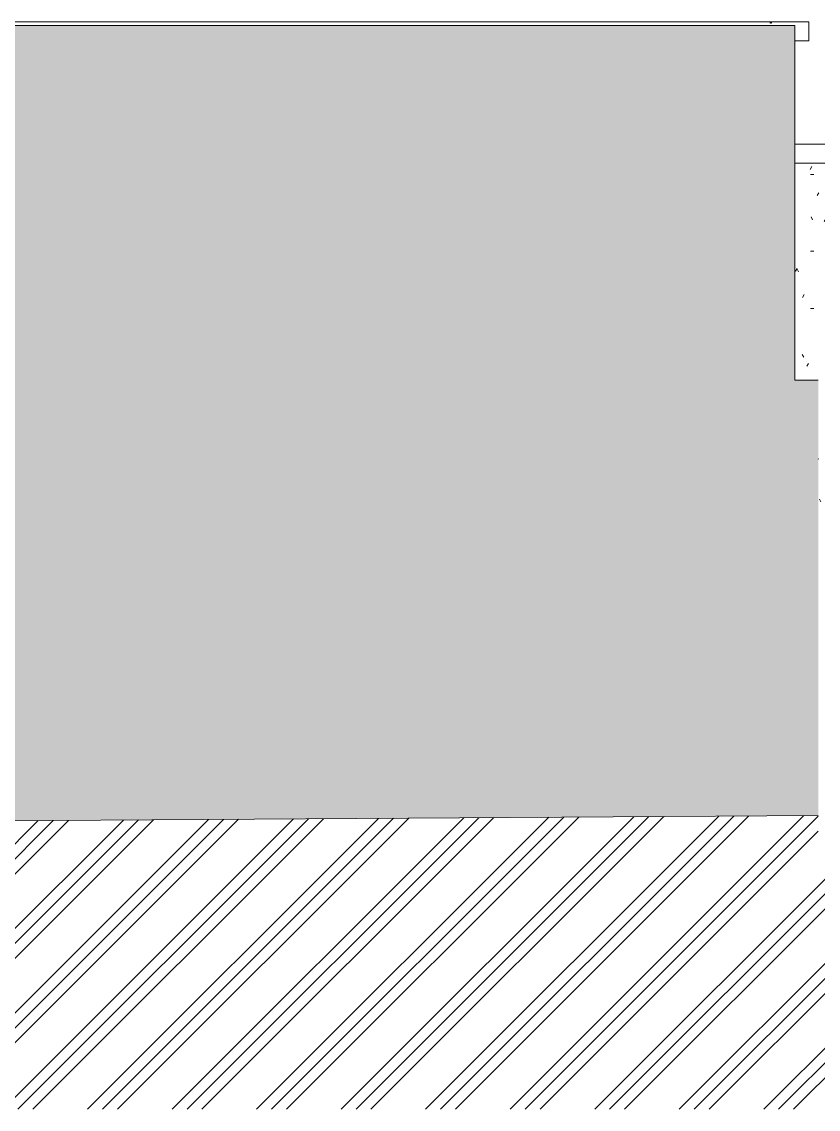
# Model space of a CAD drawing. Header units: millimetres. Extents: x -17526 to 472153, y -45352 to 20466.
# Drawn here: x 257230 to 265693, y -2010 to 9550 of the extents above; entities that cross this region are included whole.
import ezdxf

# ---------------------------------------------------------------- set-up
doc = ezdxf.new("R2010")
doc.units = ezdxf.units.MM
for name, color, linetype, lineweight in [('A-DETL-GENF', 92, 'Continuous', 9), ('A-DETL-THIN', 151, 'Continuous', 9), ('A-ROOF-OTLN', 132, 'Continuous', 9), ('A-WALL-PATT', 111, 'Continuous', 9), ('E-POWR-CNTR', 130, 'Continuous', 9), ('E-POWR-DROP', 130, 'Continuous', 9)]:
    doc.layers.add(name, color=color, linetype=linetype, lineweight=lineweight)

msp = doc.modelspace()

# ---------------------------------------------------------------- hatches: boundary and pattern name
at = {"layer": 'A-DETL-GENF'}
msp.add_hatch(color=9, dxfattribs=at).paths.add_polyline_path([(246634, 988), (265693, 1113), (265693, 5740), (265443, 5740), (265443, 9510), (246977, 9510), (246977, 5740), (246634, 5740), (246634, 1082)])
h = msp.add_hatch(dxfattribs=at)
h.set_pattern_fill('FP_120', style=0, pattern_type=2)
h.set_pattern_definition([(45, (331041.9, 0), (-449.013, 449.013), []), (45, (331200.66, 0), (0, 898.0256), []), (45, (330883.16, 0), (0, 898.0256), [])])
h.paths.add_polyline_path([(243693, -2010), (334530, -2010), (334530, 2837), (331268, 2494), (324169, 2370), (324169, 2230), (320818, 2230), (320530, 2518), (314589, 2518), (314195, 2588), (310108, 2230), (298413, 2230), (298413, 2180), (282097, 2180), (282097, 1523), (277778, 1146), (277335, 890), (270891, 890), (270061, 846), (265693, 846), (265693, 1113), (246615, 988), (242950, 988), (234619, 789), (234619, 589), (232519, 589), (232519, -2010), (241895, -2010)])
at = {"layer": 'A-WALL-PATT'}
h = msp.add_hatch(dxfattribs=at)
h.set_pattern_fill('FP_116', color=11, style=0, pattern_type=2)
h.set_pattern_definition([(0, (331041.9, 0), (812.8, 203.2), [33.528, -576.072, 33.528, -576.072, -3251.2]), (0, (331041.9, 0), (812.8, 203.2), [-1219.2, 33.528, -1185.672, 33.528, -576.072, -1422.4]), (0, (331041.9, 0), (812.8, 203.2), [-3048, 33.528, -372.872, 33.528, -982.472]), (120, (331346.7, 101.6), (-582.37636, 602.30545), [33.528, -576.072, 33.528, -576.072, -3251.2]), (120, (331346.7, 101.6), (-582.37636, 602.30545), [-1219.2, 33.528, -1185.672, 33.528, -576.072, -1422.4]), (120, (331346.7, 101.6), (-582.37636, 602.30545), [-3048, 33.528, -372.872, 33.528, -982.472]), (240, (331448.3, 508), (-230.42364, -805.50545), [33.528, -576.072, 33.528, -576.072, -3251.2]), (240, (331448.3, 508), (-230.42364, -805.50545), [-1219.2, 33.528, -1185.672, 33.528, -576.072, -1422.4]), (240, (331448.3, 508), (-230.42364, -805.50545), [-3048, 33.528, -372.872, 33.528, -982.472])])
h.paths.add_polyline_path([(270870, 4220), (277759, 4220), (277759, 8046), (265443, 8046), (265443, 5740), (265693, 5740), (265693, 5442), (265694, 5442), (265694, 6820), (266794, 6820), (266794, 5442), (266893, 5442), (266893, 4947), (266828, 4947), (266828, 4929), (266808, 4929), (266808, 4947), (266303, 4947), (266303, 4929), (266283, 4929), (266283, 4947), (265778, 4947), (265778, 4929), (265758, 4929), (265758, 4947), (265693, 4947), (265693, 4220), (270851, 4220)])
h.paths.add_polyline_path([(270811, 4251), (270791, 4253), (270772, 4261), (270755, 4274), (270743, 4290), (270735, 4309), (270732, 4330), (270735, 4351), (270744, 4371), (270755, 4386), (270772, 4399), (270791, 4407), (270811, 4409), (270832, 4407), (270851, 4399), (270870, 4383), (270880, 4370), (270888, 4351), (270891, 4330), (270888, 4309), (270879, 4289), (270868, 4274), (270851, 4261), (270832, 4253)])
h.paths.add_polyline_path([(270868, 4421), (270815, 4436), (270815, 4426), (270755, 4426), (270755, 4466), (270815, 4466), (270815, 4456), (270868, 4471), (270868, 4436)])
h.paths.add_polyline_path([(268894, 5400), (267794, 5400), (267794, 6820), (268894, 6820), (268894, 5420)])
h.paths.add_polyline_path([(270217, 5400), (269642, 5400), (269642, 6820), (270742, 6820), (270742, 5400), (270666, 5400)])
h.paths.add_polyline_path([(272844, 5400), (271744, 5400), (271744, 6820), (272844, 6820), (272844, 5420)])
h.paths.add_polyline_path([(274263, 5400), (273844, 5400), (273844, 6820), (274944, 6820), (274944, 5400), (274712, 5400)])
h.paths.add_polyline_path([(276061, 5400), (275605, 5400), (275605, 6820), (276705, 6820), (276705, 5400), (276510, 5400)])
h.paths.add_polyline_path([(275562, 7686), (275511, 7686), (275511, 7786), (275591, 7786), (275591, 7686), (275563, 7686)])
h.paths.add_polyline_path([(272529, 7686), (272511, 7686), (272511, 7786), (272591, 7786), (272591, 7686), (272531, 7686)])
h.paths.add_polyline_path([(266575, 7686), (266511, 7686), (266511, 7786), (266591, 7786), (266591, 7686), (266579, 7686)])
h.paths.add_polyline_path([(269570, 7686), (269511, 7686), (269511, 7786), (269591, 7786), (269591, 7686), (269572, 7686)])
at = {"layer": 'E-POWR-DROP'}
msp.add_hatch(color=256, dxfattribs=at).paths.add_polyline_path([(265188, 9535), (265190, 9536), (265192, 9538), (265192, 9542), (265190, 9545), (265186, 9545), (265184, 9544), (265183, 9540), (265184, 9537), (265186, 9535)])

# ---------------------------------------------------------------- linework, layer by layer
at = {"layer": 'A-DETL-THIN'}
for p, q in [((265443, 9510), (246977, 9510)), ((265443, 5740), (265443, 9510)), ((265693, 5740), (265443, 5740)), ((246634, 988), (265693, 1113))]:
    msp.add_line(p, q, dxfattribs=at)
at = {"layer": 'A-ROOF-OTLN'}
for p, q in [((265587, 9550), (246833, 9550)), ((265593, 9544), (265593, 9352)), ((265443, 9346), (265587, 9346))]:
    msp.add_line(p, q, dxfattribs=at)
at = {"layer": 'A-ROOF-OTLN', "color": 11}
for p, q in [((277795, 8250), (265443, 8250)), ((265443, 8046), (277795, 8046))]:
    msp.add_line(p, q, dxfattribs=at)
at = {"layer": 'A-ROOF-OTLN'}
for points, knots in [([(265587, 9550), (265587, 9550), (265587, 9550), (265587, 9550), (265588, 9550), (265588, 9550), (265589, 9550), (265589, 9549), (265589, 9549), (265590, 9549), (265590, 9549), (265590, 9549), (265591, 9548), (265591, 9548), (265591, 9547), (265592, 9547), (265592, 9546), (265592, 9545), (265593, 9544), (265593, 9544)], [-0.75, -0.75, -0.75, -0.75, -0.71875, -0.6875, -0.65625, -0.625, -0.59375, -0.5625, -0.53125, -0.5, -0.46875, -0.4375, -0.375, -0.34375, -0.3125, -0.25, -0.1875, -0.125, 0, 0, 0, 0]), ([(265593, 9352), (265593, 9351), (265592, 9350), (265592, 9349), (265592, 9349), (265591, 9348), (265591, 9347), (265591, 9347), (265590, 9347), (265590, 9347), (265590, 9346), (265589, 9346), (265589, 9346), (265589, 9346), (265588, 9346), (265588, 9346), (265587, 9346), (265587, 9346), (265587, 9346), (265587, 9346)], [-1, -1, -1, -1, -0.8888889, -0.8333333, -0.7777778, -0.7222222, -0.6666667, -0.6388889, -0.6111111, -0.5833333, -0.5555556, -0.5277778, -0.5, -0.4722222, -0.4444444, -0.4166667, -0.3888889, -0.3611111, -0.3333333, -0.3333333, -0.3333333, -0.3333333])]:
    msp.add_open_spline(points, degree=3, knots=knots, dxfattribs=at)
at = {"layer": 'E-POWR-CNTR'}
for p, q in [((265178, 9540), (265198, 9540)), ((265188, 9530), (265188, 9550))]:
    msp.add_line(p, q, dxfattribs=at)

doc.saveas('drawing.dxf')
